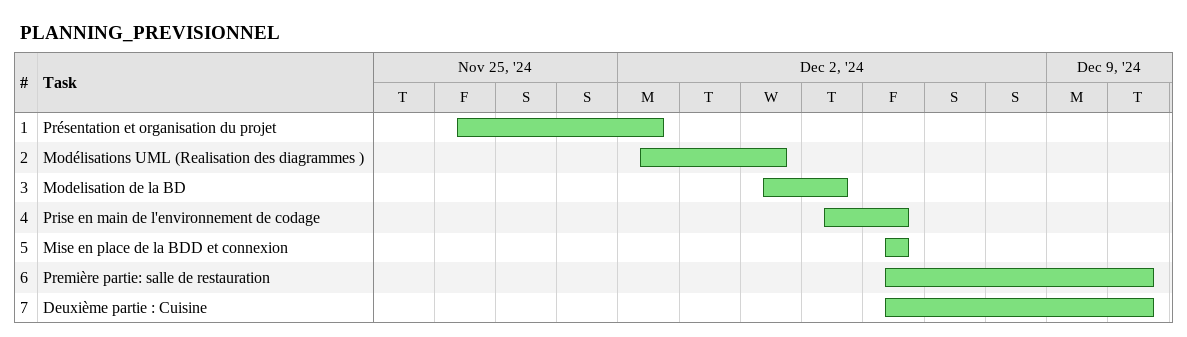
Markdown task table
PLANNING_PREVISIONNEL

| ID | Task | Start | Finish |
|---|---|---|---|
| 1 | Présentation et organisation du projet | 2024-11-29 | 2024-12-02 |
| 2 | Modélisations UML (Realisation des diagrammes ) | 2024-12-02 | 2024-12-04 |
| 3 | Modelisation de la BD | 2024-12-04 | 2024-12-05 |
| 4 | Prise en main de l'environnement de codage | 2024-12-05 | 2024-12-06 |
| 5 | Mise en place de la BDD et connexion | 2024-12-06 | 2024-12-06 |
| 6 | Première partie: salle de restauration | 2024-12-06 | 2024-12-10 |
| 7 | Deuxième partie : Cuisine | 2024-12-06 | 2024-12-10 |
